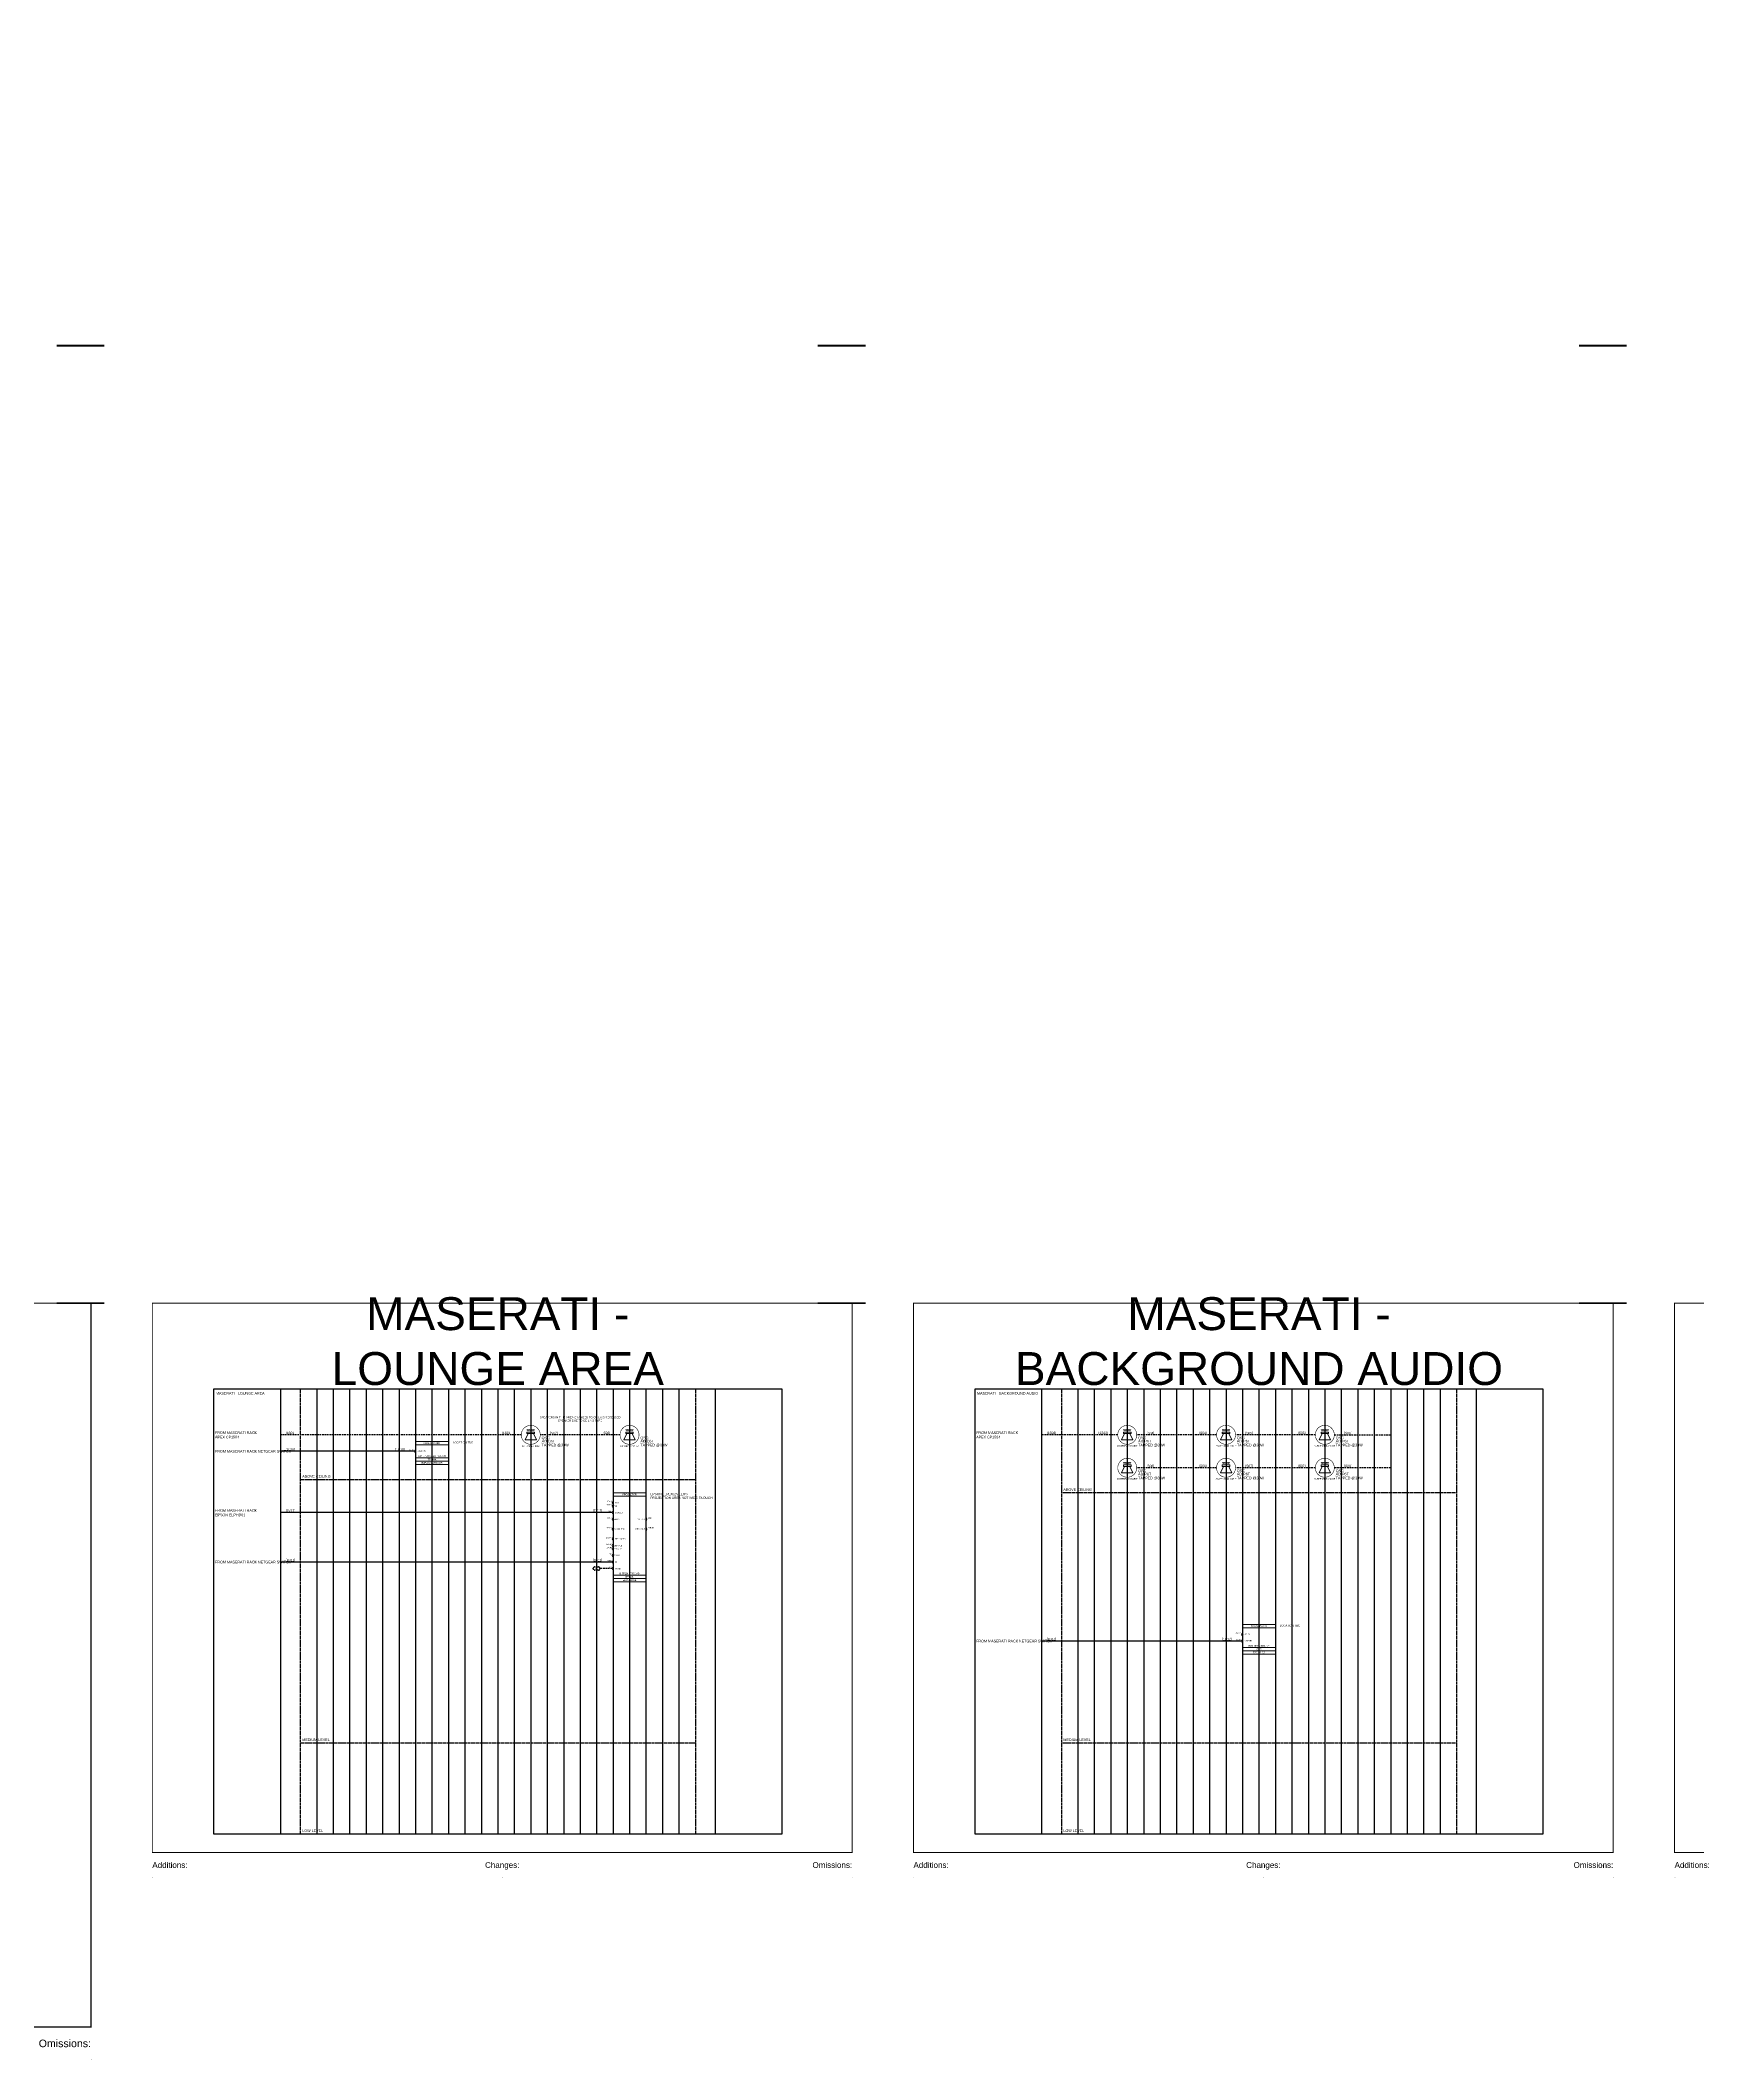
# Model space of a CAD drawing. Header units: millimetres. Extents: x -71336 to -35435, y -26189 to 22712.
# Drawn here: x -47422 to -44906, y 4008 to 7075 of the extents above; entities that cross this region are included whole.
import ezdxf
from ezdxf.enums import TextEntityAlignment as Align

# ---------------------------------------------------------------- set-up
doc = ezdxf.new("R2018")
doc.units = ezdxf.units.MM
doc.linetypes.add('DASHED', pattern=[0.75, 0.5, -0.25])
doc.linetypes.add('DASHED2', pattern=[0.375, 0.25, -0.125])
for name, color, linetype in [('SC - 2 Core Speaker', 211, 'DASHED'), ('SC - 3 Core Flex', 7, 'DASHED'), ('SC - Cat - Green - Data', 84, 'Continuous'), ('SC - Cat - Red - AV', 1, 'Continuous'), ('SC - Tel Data Socket Equipment', 7, 'Continuous'), ('SC - Text', 7, 'Continuous'), ('Text', 7, 'Continuous')]:
    doc.layers.add(name, color=color, linetype=linetype)
doc.layers.add('SC - Equipment', color=7, linetype='Continuous', lineweight=13)
for name, color, linetype, plot in [('SC - Guides', 211, 'Continuous', False), ('SC - Titlesheet - Model', 250, 'Continuous', False), ('SC - Xlines', 252, 'Continuous', False)]:
    doc.layers.add(name, color=color, linetype=linetype, plot=plot)
doc.styles.add('ARIAL', font='arial.ttf')
doc.styles.add('CALIBRI', font='calibri.ttf')
doc.styles.get("Standard").update_dxf_attribs({"font": 'arial.ttf', "height": 35})

# ---------------------------------------------------------------- blocks, each defined once
blk = doc.blocks.new('*U189')
at = {"layer": 'SC - Guides', "color": 5, "ltscale": 5, "const_width": 2}
for points in [[(-415.5, 1287.4), (-465.5, 1287.4)], [(-415.5, 287), (-465.5, 287)]]:
    blk.add_lwpolyline(points, dxfattribs=at)
at = {"layer": 'SC - Titlesheet - Model', "color": 6, "ltscale": 5, "const_width": 1}
blk.add_lwpolyline([(-365.5, -287), (365.5, -287), (365.5, 287), (-365.5, 287)], close=True, dxfattribs=at)
at = {"ltscale": 5, "style": 'ARIAL'}
blk.add_text('Additions:', height=6, dxfattribs=at).set_placement((-365.5, -297), align=Align.TOP_LEFT)
blk.add_text('Changes:', height=6, dxfattribs=at).set_placement((0, -297), align=Align.TOP_CENTER)
blk.add_text('Omissions:', height=6, dxfattribs=at).set_placement((365.5, -297), align=Align.TOP_RIGHT)
at = {"layer": 'SC - Titlesheet - Model', "color": 5, "lineweight": 30, "ltscale": 5, "flags": 104}
blk.add_attdef('ADDITIONS', text='', height=5, dxfattribs=at).set_placement((-365.5, -312), align=Align.TOP_LEFT)
blk.add_attdef('CHANGES', text='', height=5, dxfattribs=at).set_placement((0, -312), align=Align.TOP_CENTER)
blk.add_attdef('OMISSIONS', text='', height=5, dxfattribs=at).set_placement((365.5, -312), align=Align.TOP_RIGHT)
blk = doc.blocks.new('EPSON EB-PU2010B - SCHEMATIC')
at = {"layer": 'SC - Equipment'}
for p, q in [((-25, 0), (25, 0)), ((-25, -135), (-25, 0)), ((25, 0), (25, -135)), ((25, -5), (-25, -5)), ((25, -125), (-25, -125)), ((25, -125), (-25, -125)), ((25, -130), (-25, -130)), ((25, -130), (-25, -130)), ((25, -130), (-25, -130)), ((25, -135), (-25, -135))]:
    blk.add_line(p, q, dxfattribs=at)
at = {"layer": 'SC - Equipment', "const_width": 0.7}
for points in [[(-26.1, -15, 1), (-26.9, -15, 1)], [(-26.1, -20, 1), (-26.9, -20, 1)], [(-26.1, -30, 1), (-26.9, -30, 1)], [(-26.1, -40, 1), (-26.9, -40, 1)], [(-26.1, -55, 1), (-26.9, -55, 1)], [(26.1, -40, -1), (26.9, -40, -1)], [(26.1, -55, -1), (26.9, -55, -1)], [(-26.1, -70, 1), (-26.9, -70, 1)], [(-26.1, -80, 1), (-26.9, -80, 1)], [(-26.1, -85, 1), (-26.9, -85, 1)], [(-26.1, -95, 1), (-26.9, -95, 1)], [(-26.1, -105, 1), (-26.9, -105, 1)], [(-26.1, -115, 1), (-26.9, -115, 1)]]:
    blk.add_lwpolyline(points, format="xyb", close=True, dxfattribs=at)
at = {"layer": 'SC - Equipment'}
for centre, start, end in [((-26.5, -15), 270, 90), ((-26.5, -20), 270, 90), ((-26.5, -30), 270, 90), ((-26.5, -40), 270, 90), ((-26.5, -55), 270, 90), ((26.5, -40), 90, 270), ((26.5, -55), 90, 270), ((-26.5, -70), 270, 90), ((-26.5, -80), 270, 90), ((-26.5, -85), 270, 90), ((-26.5, -95), 270, 90), ((-26.5, -105), 270, 90), ((-26.5, -115), 270, 90)]:
    blk.add_arc(centre, 1.5, start, end, dxfattribs=at)
at = {"ltscale": 5}
for tag, p in [('DESCRIPTION', (0, -2.5)), ('BRACKET', (0, -122.5)), ('MODEL', (0, -132.5)), ('MAKE', (0, -127.5))]:
    blk.add_attdef(tag, text='', height=2.5, dxfattribs=at).set_placement(p, align=Align.MIDDLE_CENTER)
at = {"ltscale": 5, "flags": 1}
for tag, p in [('ROOM_TYPE', (45, -5)), ('LOCATION', (45, -10)), ('RACK_EQUIPMENT_(Y/N)', (45, -15)), ('IP_(Y/N)', (45, -30)), ('AMP(@240V)', (45, -40)), ('WATT', (45, -45)), ('WEIGHT(KG)', (45, -55)), ('TRANSFORMER_TAPS', (45, -60)), ('POE(WATT)', (45, -35)), ('BTU/H', (45, -50))]:
    blk.add_attdef(tag, p, '', height=2.5, dxfattribs=at)
at = {"layer": 'SC - Equipment', "ltscale": 5, "char_height": 2}
for s, insert, width, attachment_point in [('DVI-D', (-27.5, -18), 5.774, 6), ('HDMI', (-27.5, -13), 5.774, 6), ('RJ45', (-27.5, -28), 5.774, 6), ('HDMI', (-23.5, -15), 23.5, 4), ('DVI', (-23.5, -20), 23.5, 4), ('HDBASET', (-23.5, -30), 23.5, 4), ('15PHD', (-27.5, -53), 5.774, 6), ('BNC', (-27.5, -38), 5.774, 6), ('SDI IN', (-23.5, -40), 23.5, 4), ('COMPUTER', (-23.5, -55), 23.5, 4), ('AUDIO OUT', (23.5, -55), 23.5, 6), ('SDI OUT', (23.5, -40), 23.5, 6), ('3.5MM', (27.7, -53), 7.175, 4), ('BNC', (27.7, -38), 7.175, 4), ('3.5MM', (-27.5, -83), 5.774, 6), ('USB-A', (-27.5, -68), 5.774, 6), ('USB-B', (-27.5, -78), 5.774, 6), ('D9', (-27.5, -93), 5.774, 6), ('SERVICE', (-23.5, -80), 23.5, 4), ('USB 2.0(2.0A)', (-23.5, -70), 23.5, 4), ('REMOTE', (-23.5, -85), 23.5, 4), ('RJ45', (-27.5, -103), 5.774, 6), ('IEC', (-27.5, -113), 5.774, 6), ('RS232', (-23.5, -95), 23.5, 4), ('LAN', (-23.5, -105), 23.5, 4), ('POWER', (-23.5, -115), 23.5, 4)]:
    blk.add_mtext(s, dxfattribs=dict(at, insert=insert, width=width, attachment_point=attachment_point))
blk = doc.blocks.new('QSC AD-P4T - SCHEMATIC')
at = {"layer": 'SC - Equipment'}
for p, q in [((-4, -12.3), (-8.6, -21.9)), ((8.6, -22), (-8.6, -21.9)), ((4, -12.3), (8.6, -22))]:
    blk.add_line(p, q, dxfattribs=at)
at = {"layer": 'SC - Equipment', "const_width": 0.797}
for points in [[(14.4, -14.4, 1), (-14.4, -14.4, 1)], [(-14.4, -14.4, 1), (14.4, -14.4, 1)]]:
    blk.add_lwpolyline(points, format="xyb", dxfattribs=at)
at = {"layer": 'SC - Equipment'}
blk.add_lwpolyline([(-5.7, -10.2), (5.7, -10.2), (5.7, -12.3), (-5.7, -12.3)], close=True, dxfattribs=at)
blk.add_lwpolyline([(-5.7, -10.2), (5.7, -10.2), (5.7, -12.3), (-5.7, -12.3)], close=True, dxfattribs=at)
for centre in [(-4.6, -6.5), (-2.8, -6.5), (-1, -6.5), (0.8, -6.5), (2.6, -6.5), (4.5, -6.5)]:
    blk.add_arc(centre, 0.9, 179.9547, 359.9547, dxfattribs=at)
at = {"ltscale": 5, "style": 'CALIBRI', "flags": 1}
for tag, p in [('ROOM_TYPE', (34.7, 30.7)), ('AMP(@240V)', (34.7, 5.7)), ('WATT', (34.7, 0.7)), ('LOCATION', (34.7, 25.7)), ('RACK_EQUIPMENT_(Y/N)', (34.7, 20.7)), ('POE(WATT)', (34.7, 10.7)), ('IP_(Y/N)', (34.7, 15.7)), ('WEIGHT(KG)', (34.7, -9.3)), ('BTU/H', (34.7, -4.3)), ('DESCRIPTION', (34.7, -14.3))]:
    blk.add_attdef(tag, p, '', height=2.5, dxfattribs=at)
at = {"ltscale": 5, "style": 'CALIBRI'}
blk.add_attdef('BRACKET', text='', height=2.5, dxfattribs=at).set_placement((0, -31.3), align=Align.MIDDLE_CENTER)
at = {"layer": 'SC - Equipment', "color": 3}
blk.add_attdef('TRANSFORMER_TAPS', (16.5, -32), '', height=4, dxfattribs=at)
at = {"layer": 'SC - Equipment'}
for tag, p in [('MAKE', (16.5, -21)), ('MODEL', (16.5, -26))]:
    blk.add_attdef(tag, p, '', height=4, dxfattribs=at)
blk = doc.blocks.new('QSC TSC-50-G3 - SCHEMATIC')
at = {"layer": 'SC - Equipment'}
for p, q in [((-25, 0), (25, 0)), ((-25, -45), (-25, 0)), ((25, 0), (25, -45)), ((25, -5), (-25, -5)), ((25, -35), (-25, -35)), ((25, -35), (-25, -35)), ((25, -40), (-25, -40)), ((25, -40), (-25, -40)), ((25, -40), (-25, -40)), ((25, -45), (-25, -45))]:
    blk.add_line(p, q, dxfattribs=at)
at = {"layer": 'SC - Equipment', "const_width": 0.7}
for points in [[(-26.1, -15, 1), (-26.9, -15, 1)], [(-26.1, -25, 1), (-26.9, -25, 1)]]:
    blk.add_lwpolyline(points, format="xyb", close=True, dxfattribs=at)
at = {"layer": 'SC - Equipment'}
for centre in [(-26.5, -15), (-26.5, -25)]:
    blk.add_arc(centre, 1.5, 270, 90, dxfattribs=at)
at = {"ltscale": 5}
for tag, p in [('DESCRIPTION', (0, -2.5)), ('BRACKET', (0, -32.5)), ('MODEL', (0, -42.5)), ('MAKE', (0, -37.5))]:
    blk.add_attdef(tag, text='', height=2.5, dxfattribs=at).set_placement(p, align=Align.MIDDLE_CENTER)
at = {"ltscale": 5, "flags": 1}
for tag, p in [('ROOM_TYPE', (45, -5)), ('LOCATION', (45, -10)), ('RACK_EQUIPMENT_(Y/N)', (45, -15)), ('IP_(Y/N)', (45, -30)), ('AMP(@240V)', (45, -40)), ('WATT', (45, -45)), ('WEIGHT(KG)', (45, -55)), ('TRANSFORMER_TAPS', (45, -60)), ('POE(WATT)', (45, -35)), ('BTU/H', (45, -50))]:
    blk.add_attdef(tag, p, '', height=2.5, dxfattribs=at)
at = {"layer": 'SC - Equipment', "ltscale": 5, "char_height": 2}
for s, insert, width, attachment_point in [('USB-C', (-27.5, -13), 5.774, 6), ('RJ45', (-27.5, -23), 5.774, 6), ('USB 3.1', (-23.5, -15), 47.622, 4), ('LAN(POE) ', (-23.5, -25), 47.622, 4)]:
    blk.add_mtext(s, dxfattribs=dict(at, insert=insert, width=width, attachment_point=attachment_point))
blk = doc.blocks.new('TP-LINK EAP225 OUTDOOR - SCHEMATIC')
at = {"layer": 'SC - Equipment'}
for p, q in [((-25, 0), (25, 0)), ((-25, -35), (-25, 0)), ((25, 0), (25, -35)), ((25, -5), (-25, -5)), ((25, -25), (-25, -25)), ((25, -25), (-25, -25)), ((25, -30), (-25, -30)), ((25, -30), (-25, -30)), ((25, -30), (-25, -30)), ((25, -35), (-25, -35))]:
    blk.add_line(p, q, dxfattribs=at)
at = {"layer": 'SC - Equipment', "const_width": 0.7}
blk.add_lwpolyline([(-26.1, -15, 1), (-26.9, -15, 1)], format="xyb", close=True, dxfattribs=at)
at = {"layer": 'SC - Equipment'}
blk.add_arc((-26.5, -15), 1.5, 270, 90, dxfattribs=at)
at = {"ltscale": 5}
for tag, p in [('DESCRIPTION', (0, -2.5)), ('BRACKET', (0, -22.5)), ('MAKE', (0, -27.5)), ('MODEL', (0, -32.5))]:
    blk.add_attdef(tag, text='', height=2.5, dxfattribs=at).set_placement(p, align=Align.MIDDLE_CENTER)
at = {"ltscale": 5, "flags": 1}
for tag, p in [('ROOM_TYPE', (45, -5)), ('LOCATION', (45, -10)), ('RACK_EQUIPMENT_(Y/N)', (45, -15)), ('IP_(Y/N)', (45, -30)), ('AMP(@240V)', (45, -40)), ('WATT', (45, -45)), ('WEIGHT(KG)', (45, -55)), ('TRANSFORMER_TAPS', (45, -60)), ('POE(WATT)', (45, -35)), ('BTU/H', (45, -50))]:
    blk.add_attdef(tag, p, '', height=2.5, dxfattribs=at)
at = {"layer": 'SC - Equipment', "ltscale": 5, "char_height": 2}
for s, insert, width, attachment_point in [('RJ45', (-27.5, -13), 5.774, 6), ('LAN (POE)', (-23.5, -15), 23.5, 4)]:
    blk.add_mtext(s, dxfattribs=dict(at, insert=insert, width=width, attachment_point=attachment_point))
blk = doc.blocks.new('QSC AD-C6T - SCHEMATIC')
at = {"layer": 'SC - Equipment'}
for p, q in [((-4, -12.3), (-8.6, -21.9)), ((8.6, -22), (-8.6, -21.9)), ((4, -12.3), (8.6, -22))]:
    blk.add_line(p, q, dxfattribs=at)
at = {"layer": 'SC - Equipment', "const_width": 0.797}
for points in [[(14.4, -14.4, 1), (-14.4, -14.4, 1)], [(-14.4, -14.4, 1), (14.4, -14.4, 1)]]:
    blk.add_lwpolyline(points, format="xyb", dxfattribs=at)
at = {"layer": 'SC - Equipment'}
blk.add_lwpolyline([(-5.7, -10.2), (5.7, -10.2), (5.7, -12.3), (-5.7, -12.3)], close=True, dxfattribs=at)
blk.add_lwpolyline([(-5.7, -10.2), (5.7, -10.2), (5.7, -12.3), (-5.7, -12.3)], close=True, dxfattribs=at)
for centre in [(-4.6, -6.5), (-2.8, -6.5), (-1, -6.5), (0.8, -6.5), (2.6, -6.5), (4.5, -6.5)]:
    blk.add_arc(centre, 0.9, 179.9547, 359.9547, dxfattribs=at)
at = {"ltscale": 5, "style": 'CALIBRI', "flags": 1}
for tag, p in [('ROOM_TYPE', (34.7, 30.7)), ('AMP(@240V)', (34.7, 5.7)), ('WATT', (34.7, 0.7)), ('LOCATION', (34.7, 25.7)), ('RACK_EQUIPMENT_(Y/N)', (34.7, 20.7)), ('POE(WATT)', (34.7, 10.7)), ('IP_(Y/N)', (34.7, 15.7)), ('WEIGHT(KG)', (34.7, -9.3)), ('BTU/H', (34.7, -4.3)), ('DESCRIPTION', (34.7, -14.3))]:
    blk.add_attdef(tag, p, '', height=2.5, dxfattribs=at)
at = {"ltscale": 5, "style": 'CALIBRI'}
blk.add_attdef('BRACKET', text='', height=2.5, dxfattribs=at).set_placement((0, -31.8), align=Align.MIDDLE_CENTER)
at = {"layer": 'SC - Equipment', "color": 3}
blk.add_attdef('TRANSFORMER_TAPS', (16.5, -32), '', height=4, dxfattribs=at)
at = {"layer": 'SC - Equipment'}
for tag, p in [('MAKE', (16.5, -21)), ('MODEL', (16.5, -26))]:
    blk.add_attdef(tag, p, '', height=4, dxfattribs=at)

msp = doc.modelspace()

# ---------------------------------------------------------------- linework, layer by layer
at = {"color": 30, "linetype": 'DASHED2', "ltscale": 5}
for p, q in [((-47027.417, 5026.747), (-47027.417, 4350.502)), ((-46427.417, 5026.747), (-46427.417, 4350.502)), ((-45871.642, 5026.747), (-45871.642, 4350.502)), ((-45271.642, 5026.747), (-45271.642, 4350.502))]:
    msp.add_line(p, q, dxfattribs=at)
at = {"color": 31, "linetype": 'DASHED2', "ltscale": 5}
for p, q in [((-46427.417, 4888.625), (-47027.417, 4888.625)), ((-45271.642, 4868.625), (-45871.642, 4868.625)), ((-46427.417, 4488.625), (-47027.417, 4488.625)), ((-45271.642, 4488.625), (-45871.642, 4488.625))]:
    msp.add_line(p, q, dxfattribs=at)
at = {"layer": 'SC - 2 Core Speaker', "ltscale": 5}
for points in [[(-46691.847, 4956.758), (-47057.417, 4956.758)], [(-46541.847, 4956.758), (-46663.009, 4956.736)], [(-45786.073, 4956.746), (-45901.642, 4956.758)], [(-45636.073, 4956.758), (-45757.234, 4956.736)], [(-45486.073, 4956.758), (-45607.234, 4956.736)], [(-45457.234, 4956.736), (-45371.642, 4956.736), (-45371.642, 4906.736), (-45457.234, 4906.745)], [(-45636.073, 4906.758), (-45757.234, 4906.736)], [(-45486.073, 4906.758), (-45607.234, 4906.736)]]:
    msp.add_lwpolyline(points, dxfattribs=at)
at = {"layer": 'SC - 3 Core Flex', "ltscale": 3}
msp.add_lwpolyline([(-46580.514, 4756.125), (-46574.514, 4756.125, -0.41421356), (-46572.514, 4754.125), (-46572.514, 4753.125, -0.41421356), (-46574.514, 4751.125), (-46580.514, 4751.125, -0.41421356), (-46582.514, 4753.125), (-46582.514, 4754.125, -0.41421356)], format="xyb", close=True, dxfattribs=at)
at = {"layer": 'SC - 3 Core Flex', "ltscale": 5}
msp.add_lwpolyline([(-46553.917, 4753.625), (-46572.514, 4753.625)], dxfattribs=at)
at = {"layer": 'SC - Cat - Green - Data', "ltscale": 5}
for points in [[(-46853.917, 4931.758), (-47057.417, 4931.758)], [(-46553.917, 4763.625), (-47057.417, 4763.625)], [(-45598.142, 4643.625), (-45901.642, 4643.625)]]:
    msp.add_lwpolyline(points, dxfattribs=at)
at = {"layer": 'SC - Cat - Red - AV', "ltscale": 5}
msp.add_lwpolyline([(-46553.917, 4838.625), (-47057.417, 4838.625)], dxfattribs=at)
at = {"layer": 'SC - Xlines', "ltscale": 5, "transparency": 33554687}
for points in [[(-47158.553, 5026.747), (-46296.28, 5026.747), (-46296.28, 4350.502), (-47158.553, 4350.502)], [(-46002.779, 5026.747), (-45140.505, 5026.747), (-45140.505, 4350.502), (-46002.779, 4350.502)]]:
    msp.add_lwpolyline(points, close=True, dxfattribs=at)
at = {"layer": 'SC - Xlines', "ltscale": 5}
for points in [[(-47057.417, 5026.747), (-47057.417, 4350.502)], [(-46977.417, 5026.747), (-46977.417, 4350.502)], [(-46927.417, 5026.747), (-46927.417, 4350.502)], [(-46877.417, 5026.747), (-46877.417, 4350.502)], [(-46827.417, 5026.747), (-46827.417, 4350.502)], [(-46777.417, 5026.747), (-46777.417, 4350.502)], [(-46727.417, 5026.747), (-46727.417, 4350.502)], [(-46677.417, 5026.747), (-46677.417, 4350.502)], [(-46627.417, 5026.747), (-46627.417, 4350.502)], [(-46577.417, 5026.747), (-46577.417, 4350.502)], [(-46527.417, 5026.747), (-46527.417, 4350.502)], [(-46477.417, 5026.747), (-46477.417, 4350.502)], [(-46397.417, 5026.747), (-46397.417, 4350.502)], [(-45901.642, 5026.747), (-45901.642, 4350.502)], [(-45821.642, 5026.747), (-45821.642, 4350.502)], [(-45771.642, 5026.747), (-45771.642, 4350.502)], [(-45721.642, 5026.747), (-45721.642, 4350.502)], [(-45671.642, 5026.747), (-45671.642, 4350.502)], [(-45621.642, 5026.747), (-45621.642, 4350.502)], [(-45571.642, 5026.747), (-45571.642, 4350.502)], [(-45521.642, 5026.747), (-45521.642, 4350.502)], [(-45471.642, 5026.747), (-45471.642, 4350.502)], [(-45421.642, 5026.747), (-45421.642, 4350.502)], [(-45371.642, 5026.747), (-45371.642, 4350.502)], [(-45321.642, 5026.747), (-45321.642, 4350.502)], [(-45241.642, 5026.747), (-45241.642, 4350.502)]]:
    msp.add_lwpolyline(points, dxfattribs=at)
at = {"layer": 'SC - Xlines', "color": 250, "ltscale": 5}
for points in [[(-47002.417, 5026.747), (-47002.417, 4350.502)], [(-46952.417, 5026.747), (-46952.417, 4350.502)], [(-46902.417, 5026.747), (-46902.417, 4350.502)], [(-46852.417, 5026.747), (-46852.417, 4350.502)], [(-46802.417, 5026.747), (-46802.417, 4350.502)], [(-46752.417, 5026.747), (-46752.417, 4350.502)], [(-46702.417, 5026.747), (-46702.417, 4350.502)], [(-46652.417, 5026.747), (-46652.417, 4350.502)], [(-46602.417, 5026.747), (-46602.417, 4350.502)], [(-46552.417, 5026.747), (-46552.417, 4350.502)], [(-46502.417, 5026.747), (-46502.417, 4350.502)], [(-46452.417, 5026.747), (-46452.417, 4350.502)], [(-45846.642, 5026.747), (-45846.642, 4350.502)], [(-45796.642, 5026.747), (-45796.642, 4350.502)], [(-45746.642, 5026.747), (-45746.642, 4350.502)], [(-45696.642, 5026.747), (-45696.642, 4350.502)], [(-45646.642, 5026.747), (-45646.642, 4350.502)], [(-45596.642, 5026.747), (-45596.642, 4350.502)], [(-45546.642, 5026.747), (-45546.642, 4350.502)], [(-45496.642, 5026.747), (-45496.642, 4350.502)], [(-45446.642, 5026.747), (-45446.642, 4350.502)], [(-45396.642, 5026.747), (-45396.642, 4350.502)], [(-45346.642, 5026.747), (-45346.642, 4350.502)], [(-45296.642, 5026.747), (-45296.642, 4350.502)]]:
    msp.add_lwpolyline(points, dxfattribs=at)

# ---------------------------------------------------------------- block references
ref = msp.add_blockref('*U189', (-48045.154, 4607.083), dxfattribs=dict(xscale=1.915184678522737, yscale=1.915184678522737, zscale=1.915184678522737))
lines = msp.add_mtext('-', dxfattribs={"layer": 'SC - Titlesheet - Model', "color": 5, "ltscale": 5, "insert": (-48745.154, 4009.546), "char_height": 2.5, "attachment_point": 1})
ref.add_attrib('ADDITIONS', '', (-48745.154, 4009.546), dxfattribs={"flags": 104}).embed_mtext(lines)
lines = msp.add_mtext('-', dxfattribs={"layer": 'SC - Titlesheet - Model', "color": 5, "ltscale": 5, "insert": (-47345.154, 4009.546), "char_height": 2.5, "attachment_point": 1})
ref.add_attrib('OMISSIONS', '', (-47345.154, 4009.546), dxfattribs={"flags": 104}).embed_mtext(lines)
lines = msp.add_mtext('-', dxfattribs={"layer": 'SC - Titlesheet - Model', "color": 5, "ltscale": 5, "insert": (-48045.154, 4009.546), "char_height": 2.5, "attachment_point": 1})
ref.add_attrib('CHANGES', '', (-48045.154, 4009.546), dxfattribs={"flags": 104}).embed_mtext(lines)
ref = msp.add_blockref('*U189', (-46720.717, 4739.522), dxfattribs=dict(xscale=1.453726663415115, yscale=1.453726663415115, zscale=1.453726663415115))
lines = msp.add_mtext('-', dxfattribs={"layer": 'SC - Titlesheet - Model', "color": 5, "ltscale": 5, "insert": (-47252.054, 4285.959), "char_height": 2.5, "attachment_point": 1})
ref.add_attrib('ADDITIONS', '', (-47252.054, 4285.959), dxfattribs={"flags": 104}).embed_mtext(lines)
lines = msp.add_mtext('-', dxfattribs={"layer": 'SC - Titlesheet - Model', "color": 5, "ltscale": 5, "insert": (-46189.38, 4285.959), "char_height": 2.5, "attachment_point": 1})
ref.add_attrib('OMISSIONS', '', (-46189.38, 4285.959), dxfattribs={"flags": 104}).embed_mtext(lines)
lines = msp.add_mtext('-', dxfattribs={"layer": 'SC - Titlesheet - Model', "color": 5, "ltscale": 5, "insert": (-46720.717, 4285.959), "char_height": 2.5, "attachment_point": 1})
ref.add_attrib('CHANGES', '', (-46720.717, 4285.959), dxfattribs={"flags": 104}).embed_mtext(lines)
ref = msp.add_blockref('*U189', (-45564.943, 4739.522), dxfattribs=dict(xscale=1.453726663415115, yscale=1.453726663415115, zscale=1.453726663415115))
lines = msp.add_mtext('-', dxfattribs={"layer": 'SC - Titlesheet - Model', "color": 5, "ltscale": 5, "insert": (-46096.28, 4285.959), "char_height": 2.5, "attachment_point": 1})
ref.add_attrib('ADDITIONS', '', (-46096.28, 4285.959), dxfattribs={"flags": 104}).embed_mtext(lines)
lines = msp.add_mtext('-', dxfattribs={"layer": 'SC - Titlesheet - Model', "color": 5, "ltscale": 5, "insert": (-45033.605, 4285.959), "char_height": 2.5, "attachment_point": 1})
ref.add_attrib('OMISSIONS', '', (-45033.605, 4285.959), dxfattribs={"flags": 104}).embed_mtext(lines)
lines = msp.add_mtext('-', dxfattribs={"layer": 'SC - Titlesheet - Model', "color": 5, "ltscale": 5, "insert": (-45564.943, 4285.959), "char_height": 2.5, "attachment_point": 1})
ref.add_attrib('CHANGES', '', (-45564.943, 4285.959), dxfattribs={"flags": 104}).embed_mtext(lines)
ref = msp.add_blockref('*U189', (-44409.168, 4739.522), dxfattribs=dict(xscale=1.453726663415115, yscale=1.453726663415115, zscale=1.453726663415115))
lines = msp.add_mtext('-', dxfattribs={"layer": 'SC - Titlesheet - Model', "color": 5, "ltscale": 5, "insert": (-44940.505, 4285.959), "char_height": 2.5, "attachment_point": 1})
ref.add_attrib('ADDITIONS', '', (-44940.505, 4285.959), dxfattribs={"flags": 104}).embed_mtext(lines)
lines = msp.add_mtext('-', dxfattribs={"layer": 'SC - Titlesheet - Model', "color": 5, "ltscale": 5, "insert": (-43877.831, 4285.959), "char_height": 2.5, "attachment_point": 1})
ref.add_attrib('OMISSIONS', '', (-43877.831, 4285.959), dxfattribs={"flags": 104}).embed_mtext(lines)
lines = msp.add_mtext('-', dxfattribs={"layer": 'SC - Titlesheet - Model', "color": 5, "ltscale": 5, "insert": (-44409.168, 4285.959), "char_height": 2.5, "attachment_point": 1})
ref.add_attrib('CHANGES', '', (-44409.168, 4285.959), dxfattribs={"flags": 104}).embed_mtext(lines)
at = {"ltscale": 5}
for name, p, values in [('QSC AD-C6T - SCHEMATIC', (-46677.417, 4971.166), {'MAKE': 'QSC', 'MODEL': 'AD-C6T', 'BRACKET': 'INCLUDED C-RING', 'TRANSFORMER_TAPS': 'TAPPED @30W'}), ('QSC AD-C6T - SCHEMATIC', (-46527.417, 4971.166), {'MAKE': 'QSC', 'MODEL': 'AD-C6T', 'BRACKET': 'INCLUDED C-RING', 'TRANSFORMER_TAPS': 'TAPPED @30W'}), ('QSC AD-P4T - SCHEMATIC', (-45771.642, 4971.166), {'MAKE': 'QSC', 'MODEL': 'AD-P6T', 'BRACKET': 'SUSPENSION CABLE', 'TRANSFORMER_TAPS': 'TAPPED @30W'}), ('QSC AD-P4T - SCHEMATIC', (-45621.642, 4971.166), {'MAKE': 'QSC', 'MODEL': 'AD-P6T', 'BRACKET': 'SUSPENSION CABLE', 'TRANSFORMER_TAPS': 'TAPPED @30W'}), ('QSC AD-P4T - SCHEMATIC', (-45471.642, 4971.166), {'MAKE': 'QSC', 'MODEL': 'AD-P6T', 'BRACKET': 'SUSPENSION CABLE', 'TRANSFORMER_TAPS': 'TAPPED @30W'}), ('TP-LINK EAP225 OUTDOOR - SCHEMATIC', (-46827.417, 4946.758), {'DESCRIPTION': 'ACCESS POINT', 'MAKE': 'TP-LINK', 'MODEL': 'EAP225 OUTDOOR', 'BRACKET': 'INCLUDED WALL MOUNT'}), ('QSC AD-P4T - SCHEMATIC', (-45771.642, 4921.166), {'MAKE': 'QSC', 'MODEL': 'AD-P6T', 'BRACKET': 'SUSPENSION CABLE', 'TRANSFORMER_TAPS': 'TAPPED @30W'}), ('QSC AD-P4T - SCHEMATIC', (-45621.642, 4921.166), {'MAKE': 'QSC', 'MODEL': 'AD-P6T', 'BRACKET': 'SUSPENSION CABLE', 'TRANSFORMER_TAPS': 'TAPPED @30W'}), ('QSC AD-P4T - SCHEMATIC', (-45471.642, 4921.166), {'MAKE': 'QSC', 'MODEL': 'AD-P6T', 'BRACKET': 'SUSPENSION CABLE', 'TRANSFORMER_TAPS': 'TAPPED @30W'}), ('EPSON EB-PU2010B - SCHEMATIC', (-46527.417, 4868.625), {'DESCRIPTION': 'PROJECTOR', 'MAKE': 'EPSON', 'MODEL': 'EB-PU2010B', 'BRACKET': 'B-TECH BT893-AD'}), ('QSC TSC-50-G3 - SCHEMATIC', (-45571.642, 4668.625), {'DESCRIPTION': 'TOUCH PANEL', 'MAKE': 'QSC', 'MODEL': 'TSC-50-G3', 'BRACKET': 'INCLUDED MOUNT'})]:
    msp.add_blockref(name, p, dxfattribs=at).add_auto_attribs(values)

# ---------------------------------------------------------------- texts
at = {"layer": 'SC - Tel Data Socket Equipment', "insert": (-46495.917, 4868.625), "char_height": 3.5, "width": 134.02561, "attachment_point": 1}
msp.add_mtext('EPSON ELPLX02S LENS \\P{\\C1;PROJECTION AREA NOT WIDE ENOUGH}', dxfattribs=at)
at = {"layer": 'SC - Text', "style": 'ARIAL'}
for s, insert, char_height, attachment_point in [('MASERATI - \\PLOUNGE AREA', (-46727.417, 5031.747), 50, 8), ('MASERATI - \\PBACKGROUND AUDIO', (-45571.642, 5031.747), 50, 8), ('ABOVE CEILING', (-47024.417, 4891.625), 4, 7), ('ABOVE CEILING', (-45868.642, 4871.625), 4, 7), ('MEDIUM LEVEL', (-47024.417, 4491.625), 4, 7), ('MEDIUM LEVEL', (-45868.642, 4491.625), 4, 7), ('LOW LEVEL', (-47024.417, 4353.502), 4, 7), ('LOW LEVEL', (-45868.642, 4353.502), 4, 7)]:
    msp.add_mtext(s, dxfattribs=dict(at, insert=insert, char_height=char_height, attachment_point=attachment_point))
at = {"layer": 'SC - Text', "char_height": 4, "width": 97.49642, "attachment_point": 1, "style": 'ARIAL'}
for s, insert in [('MASERATI - LOUNGE AREA', (-47155.553, 5021.747)), ('MASERATI - BACKGROUND AUDIO', (-45999.779, 5021.747))]:
    msp.add_mtext(s, dxfattribs=dict(at, insert=insert))
at = {"layer": 'SC - Text', "color": 1, "char_height": 3, "width": 134.02561}
for s, insert, attachment_point in [('SPEAKERS IN THIS AREA CHANGED TO CEILING RECESSED SPEAKER DUE TO CEILING TYPE', (-46602.428, 4976.747), 8), ('LOCATION TBC', (-46795.917, 4946.758), 1), ('LOCATION TBC', (-45540.142, 4668.625), 1)]:
    msp.add_mtext(s, dxfattribs=dict(at, insert=insert, attachment_point=attachment_point))
at = {"layer": 'SC - Text'}
for s, insert, char_height, width, attachment_point in [('FROM MASERATI RACK \\PAPEX CP1504', (-47156.772, 4956.635), 4, 112.13429, 4), ('[1S01]', (-47042.417, 4956.958), 3.5, 12.99494, 8), ('[1S01]', (-46706.847, 4956.958), 3.5, 14.6761, 9), ('[S02]', (-46648.009, 4956.736), 3.5, 15.57197, 7), ('[S02]', (-46556.847, 4956.948), 3.5, 14.6761, 9), ('FROM MASERATI RACK \\PAPEX CP1504', (-46000.998, 4956.635), 4, 112.13429, 4), ('[1S03]', (-45886.642, 4956.955), 3.5, 12.99494, 8), ('[1S03]', (-45801.073, 4956.957), 3.5, 14.6761, 9), ('[S04]', (-45742.223, 4956.736), 3.5, 15.57197, 7), ('[S04]', (-45651.062, 4956.948), 3.5, 14.6761, 9), ('[S05]', (-45592.223, 4956.736), 3.5, 15.57197, 7), ('[S05]', (-45501.062, 4956.948), 3.5, 14.6761, 9), ('[S06]', (-45442.223, 4956.736), 3.5, 15.57197, 7), ('FROM MASERATI RACK NETGEAR SWITCH', (-47156.772, 4931.635), 4, 112.13429, 4), ('[1D10]', (-47042.417, 4931.958), 3.5, 12.99494, 8), ('[1D10]', (-46868.917, 4931.958), 3.5, 14.6761, 9), ('[S08]', (-45742.234, 4906.736), 3.5, 15.57197, 7), ('[S08]', (-45651.073, 4906.948), 3.5, 14.6761, 9), ('[S07]', (-45592.234, 4906.736), 3.5, 15.57197, 7), ('[S07]', (-45501.073, 4906.948), 3.5, 14.6761, 9), ('[S06]', (-45442.223, 4906.727), 3.5, 15.57197, 7), ('FROM MASERATI RACK \\PEPSON ELPHD01', (-47156.772, 4838.501), 4, 112.13429, 4), ('[1V17]', (-47042.417, 4838.825), 3.5, 12.99494, 8), ('[1V17]', (-46568.917, 4838.825), 3.5, 14.6761, 9), ('FROM MASERATI RACK NETGEAR SWITCH', (-47156.772, 4763.501), 4, 112.13429, 4), ('[1D11]', (-47042.417, 4763.825), 3.5, 12.99494, 8), ('[1D11]', (-46568.917, 4763.825), 3.5, 14.6761, 9), ('FROM MASERATI RACK NETGEAR SWITCH', (-46000.998, 4643.501), 4, 112.13429, 4), ('[1D12]', (-45886.642, 4643.825), 3.5, 12.99494, 8), ('[1D12]', (-45613.142, 4643.825), 3.5, 14.6761, 9)]:
    msp.add_mtext(s, dxfattribs=dict(at, insert=insert, char_height=char_height, width=width, attachment_point=attachment_point))
at = {"layer": 'Text', "insert": (-46577.314, 4753.625), "char_height": 2, "width": 143.97126, "attachment_point": 5}
msp.add_mtext('AC', dxfattribs=at)

doc.saveas('drawing.dxf')
